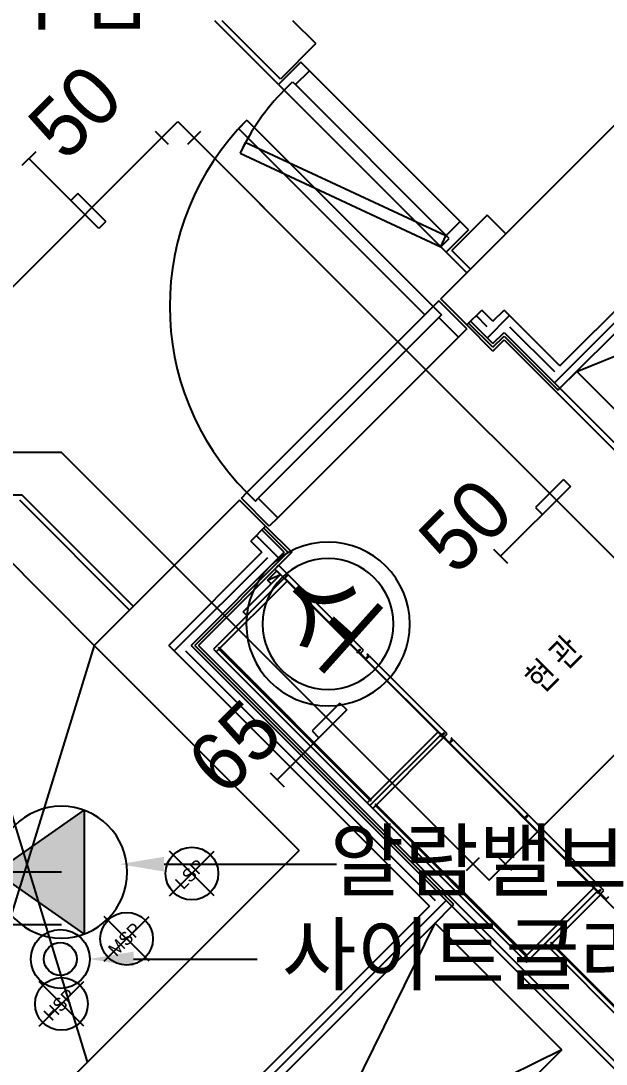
# Model space of a CAD drawing. Header units: millimetres. Extents: x 238075 to 303070, y -258150 to -205841.
# Drawn here: x 272764 to 274985, y -236441 to -232482 of the extents above; entities that cross this region are included whole.
import ezdxf
from ezdxf.enums import TextEntityAlignment as Align

# ---------------------------------------------------------------- set-up
doc = ezdxf.new("R2010")
doc.units = ezdxf.units.MM
doc.header["$LTSCALE"] = 200
for name, color, linetype in [('-소화(SP가지관)', 3, 'Continuous'), ('-소화(배관-SP 2차)', 1, 'Continuous'), ('L1', 1, 'Continuous'), ('L2', 2, 'Continuous'), ('L4', 4, 'Continuous'), ('TEX', 3, 'Continuous'), ('소화기1.5', 7, 'Continuous'), ('아파트', 253, 'Continuous')]:
    doc.layers.add(name, color=color, linetype=linetype)
doc.styles.add('GHS1', font='Gulim.ttf')
doc.styles.add('돋움', font='Dotum.ttf')
doc.styles.add('맑은고딕', font='malgun.ttf', dxfattribs={"width": 0.8})

# ---------------------------------------------------------------- blocks, each defined once
blk = doc.blocks.new('A$C6D054328')
at = {"layer": 'L1', "color": 1}
blk.add_circle((0, 0), 155.2, dxfattribs=at)
at = {"layer": 'L2'}
blk.add_circle((0, 0), 124.2, dxfattribs=at)
at = {"layer": 'TEX', "style": 'GHS1'}
blk.add_text('소', height=150, dxfattribs=at).set_placement((-103, -65.7))
blk = doc.blocks.new('A$C78BA73EA')
for p, q in [((0.5, 5), (0.5, 0)), ((1, 5), (0.5, 5)), ((1, 5), (1, 3)), ((1, 3), (0.5, 3)), ((1, 0), (0, 0))]:
    blk.add_line(p, q)
blk = doc.blocks.new('A$C476E3A35')
at = {"color": 0}
for p, q in [((112.5, 0), (0, 0)), ((0, 0), (0, -113.2)), ((112.5, 45.1), (112.5, -45.1)), ((-45.1, -113.2), (45.1, -113.2))]:
    blk.add_line(p, q, dxfattribs=at)
blk = doc.blocks.new('A$C0B056EF9')
at = {"layer": 'L1'}
blk.add_hatch(color=1, dxfattribs=at).paths.add_polyline_path([(100, 0), (-34.5, -93.9), (-34.5, 93.9)])
at = {"color": 7}
blk.add_circle((0, 0), 100, dxfattribs=at)
at = {"layer": 'L1', "color": 1}
for p, q in [((100, 0), (-34.5, 93.9)), ((-34.5, 93.9), (-34.5, -93.9)), ((100, 0), (-34.5, -93.9))]:
    blk.add_line(p, q, dxfattribs=at)
blk = doc.blocks.new('A13')
for p, q in [((0, 1.2), (0, -1.2)), ((1.2, 0), (-1.2, 0))]:
    blk.add_line(p, q)
at = {"layer": 'L2'}
blk.add_circle((0, 0), 1, dxfattribs=at)

msp = doc.modelspace()

# ---------------------------------------------------------------- linework, layer by layer
at = {"layer": '-소화(SP가지관)'}
for p, q in [((272504.1, -233719, 54985.4), (273358.8, -232864.3, 54985.4)), ((273358.8, -232864.3, 54985.4), (274013.6, -233518.9, 54985.4)), ((272917.3, -235912.6, 54985.4), (272413.7, -235912.6, 54985.4))]:
    msp.add_line(p, q, dxfattribs=at)
at = {"layer": '-소화(SP가지관)', "color": 2, "ltscale": 0.25}
for p, q in [((274013.6, -233518.9, 54985.4), (275283.3, -234788.6, 54985.4)), ((274540.8, -235743.2, 54985.4), (276709.1, -233574.9, 54985.4)), ((273165.1, -234367.4, 54985.4), (274540.8, -235743.2, 54985.4))]:
    msp.add_line(p, q, dxfattribs=at)
at = {"layer": '-소화(배관-SP 2차)'}
msp.add_line((273669.2, -233174.7, 54985.4), (273981.7, -233487.2, 54985.4), dxfattribs=at)
at = {"layer": '-소화(배관-SP 2차)', "color": 3}
for p, q in [((272918.2, -234120.5, 54985.4), (271882.6, -234120.5, 54985.4)), ((273204.4, -234406.7, 54985.4), (272918.2, -234120.5, 54985.4)), ((272917.3, -235712.8, 54985.4), (271882.6, -235712.8, 54985.4))]:
    msp.add_line(p, q, dxfattribs=at)
at = {"color": 0, "linetype": 'Continuous'}
for p, q in [((273307.1, -235682.4, 54985.4), (273961.3, -235682.4, 54985.4)), ((273191.5, -236042.4, 54985.4), (273660, -236042.4, 54985.4))]:
    msp.add_line(p, q, dxfattribs=at)
for radius in [112, 62]:
    msp.add_circle((272913.3, -236042.4, 54985.4), radius)
for points in [[(273307.1, -235710.5, 54985.4), (273307.1, -235654.3, 54985.4), (273138.4, -235682.4, 54985.4)], [(273191.5, -236070.5, 54985.4), (273191.5, -236014.3, 54985.4), (273022.7, -236042.4, 54985.4)]]:
    msp.add_solid(points, dxfattribs=at)
at = {"layer": 'L4'}
for p, q in [((278864.8, -229778.7), (274788.3, -233855.2)), ((274809.5, -233791.5, 54985.4), (278847.1, -229754, 54985.4)), ((278886, -229799.9), (274809.5, -233876.4)), ((273741.8, -232723.8), (273499.2, -232481.2)), ((273748.9, -232702.6), (273527.5, -232481.2)), ((273883.2, -232568.3), (273796.2, -232481.2)), ((274357, -233537, 54985.4), (275412.7, -232481.2, 54985.4)), ((273883.2, -232568.3), (273748.9, -232702.6)), ((273826.6, -232639, 0), (273741.8, -232723.8, 0)), ((273858.5, -232670.8, 0), (273826.6, -232639, 0)), ((273805.4, -232723.8, 0), (273858.5, -232670.8, 0)), ((274431.2, -233243.5, 0), (273858.5, -232670.8, 0)), ((273741.8, -232723.8, 0), (273763, -232745, 0)), ((273763, -232745, 0), (273794.8, -232713.2, 0)), ((273763, -232745, 0), (274357, -233339, 0)), ((273794.8, -232713.2, 0), (273805.4, -232723.8, 0)), ((274378.2, -233296.6, 0), (273805.4, -232723.8, 0)), ((273589.8, -232890), (273621.6, -232858.2)), ((273621.6, -232858.2), (274328.7, -233565.3)), ((274296.9, -233597.1), (273589.8, -232890)), ((273614.7, -232943.2, 0), (273595.7, -232984, 0)), ((274376, -233298.2, 0), (273614.7, -232943.2, 0)), ((273595.7, -232984, 0), (274357, -233339, 0)), ((274533.8, -233218.8), (274399.4, -233353.1)), ((274604.5, -233289.5), (274533.8, -233218.8)), ((274378.2, -233296.6, 0), (274431.2, -233243.5, 0)), ((274463, -233275.4, 0), (274431.2, -233243.5, 0)), ((274357, -233339, 0), (274376, -233298.2, 0)), ((274463, -233275.4, 0), (274378.2, -233360.2, 0)), ((274388.8, -233307.2, 0), (274378.2, -233296.6, 0)), ((274357, -233339, 0), (274388.8, -233307.2, 0)), ((274378.2, -233360.2, 0), (274357, -233339, 0)), ((274873.2, -233812.8), (276068.2, -233324.9)), ((274456, -233438), (274378.2, -233360.2)), ((274470.1, -233423.9), (274399.4, -233353.1)), ((274456, -233636, 54985.4), (274357, -233537, 54985.4)), ((273621.6, -234272.4), (274328.7, -233565.3)), ((274328.7, -233565.3), (274296.9, -233597.1)), ((274349.9, -233544.1), (274328.7, -233565.3)), ((274328.7, -233565.3), (274360.5, -233597.1)), ((274456, -233650.1), (274349.9, -233544.1)), ((274456, -233636, 54985.4), (274512.5, -233579.4, 54985.4)), ((274555, -233621.8, 54985.4), (274512.5, -233579.4, 54985.4)), ((274555, -233621.8, 54985.4), (274597.4, -233579.4, 54985.4)), ((274809.5, -233791.5, 54985.4), (274597.4, -233579.4, 54985.4)), ((274349.9, -233607.7), (273664, -234293.6)), ((274360.5, -233597.1), (274349.9, -233607.7)), ((274349.9, -233607.7), (274424.2, -233682)), ((274533.8, -233643.1), (274491.3, -233600.6)), ((274533.8, -233685.5), (274618.6, -233600.6)), ((274456, -233650.1), (274424.2, -233682)), ((274555, -233735), (274456, -233636)), ((274555, -233720.8), (274463, -233628.9)), ((274555, -233706.7), (274470.1, -233621.8)), ((274618.6, -233643.1), (274788.3, -233812.8)), ((274424.2, -233682), (273738.3, -234367.9)), ((274555, -233706.7), (274597.4, -233664.3)), ((274555, -233720.8), (274597.4, -233678.4)), ((274555, -233735), (274597.4, -233692.6)), ((274597.4, -233664.3), (274809.5, -233876.4)), ((274597.4, -233678.4), (274802.5, -233883.5)), ((274597.4, -233692.6), (275226.7, -234321.9)), ((274809.5, -233876.4), (274873.2, -233812.8)), ((275226.7, -234166.3), (274873.2, -233812.8)), ((274809.5, -233876.4), (274802.5, -233883.5)), ((274809.5, -233876.4), (275226.7, -234293.6)), ((272212.6, -234281.2, 0), (272767.8, -234281.2, 0)), ((273190.2, -234703.7, 0), (272767.8, -234281.2, 0)), ((273600.4, -234293.6), (273621.6, -234272.4)), ((273621.6, -234272.4), (273653.4, -234304.2)), ((273176.1, -234717.9, 0), (272759.5, -234301.2, 0)), ((273593.3, -234300.7, 54985.4), (273041.8, -234852.2, 54985.4)), ((273692.3, -234399.7, 54985.4), (273593.3, -234300.7, 54985.4)), ((273706.5, -234399.7), (273600.4, -234293.6)), ((273653.4, -234304.2), (273664, -234293.6)), ((273664, -234293.6), (273738.3, -234367.9)), ((273738.3, -234367.9), (273706.5, -234399.7)), ((273692.3, -234399.7, 54985.4), (273635.7, -234456.2, 54985.4)), ((273777.1, -234498.7), (273685.2, -234406.7)), ((273692.3, -234399.7), (273791.3, -234498.7)), ((273741.8, -234519.9), (273656.9, -234435)), ((273763, -234498.7), (273678.2, -234413.8)), ((273678.2, -234498.7, 54985.4), (273635.7, -234456.2, 54985.4)), ((273017, -236432.6), (272422.6, -234491.2, 0)), ((273041.8, -234852.2, 0), (272680.8, -234491.2, 0)), ((273678.2, -234498.7, 54985.4), (273324.6, -234852.2, 54985.4)), ((273699.4, -234519.9), (273345.8, -234873.4)), ((273763, -234498.7), (273409.5, -234852.2)), ((273777.1, -234498.7), (273423.6, -234852.2)), ((273791.3, -234498.7), (273437.7, -234852.2)), ((273699.4, -234604.7), (273734.7, -234569.4)), ((273727.6, -234562.3), (273741.8, -234548.2)), ((273763, -234597.6), (273727.6, -234562.3)), ((273734.7, -234569.4), (273748.9, -234583.5)), ((273741.8, -234548.2), (273777.1, -234583.5)), ((273763, -234597.6), (273494.3, -234866.3)), ((273773.6, -234608.3), (273504.9, -234877)), ((273607.4, -234724.9), (273748.9, -234583.5)), ((273763, -234597.6), (273621.6, -234739.1)), ((273699.4, -234604.7), (273748.9, -234583.5)), ((273713.5, -234618.9), (273699.4, -234604.7)), ((273748.9, -234583.5), (273713.5, -234618.9)), ((273748.9, -234583.5), (273763, -234597.6)), ((273777.1, -234583.5), (273763, -234597.6)), ((274357, -235191.6), (273763, -234597.6)), ((273778.6, -234584.9), (273765.8, -234597.6)), ((273765.8, -234597.6), (274050.8, -234882.7)), ((274063.6, -234869.9), (273778.6, -234584.9)), ((273621.6, -234739.1), (273607.4, -234724.9)), ((273041.8, -234852.2, 0), (272422.6, -236861.2, 0)), ((273819.6, -235630, 54985.4), (273041.8, -234852.2, 54985.4)), ((274314.5, -235842.2, 54985.4), (273324.6, -234852.2, 54985.4)), ((273388.2, -234873.4), (274335.8, -235820.9)), ((274399.4, -235842.2), (273409.5, -234852.2)), ((274406.5, -235835.1), (273423.6, -234852.2)), ((276068.2, -237482.6), (273437.7, -234852.2)), ((273494.3, -234866.3), (274088.3, -235460.3)), ((273515.5, -234860.7), (273512.7, -234863.5)), ((273512.7, -234863.5), (274091.1, -235441.9)), ((274093.9, -235439.1), (273515.5, -234860.7)), ((274036.7, -234868.5), (274036.1, -234869.1)), ((274036.1, -234869.6), (274070.5, -234904)), ((274043.6, -234875.4), (274036.7, -234868.5)), ((274039, -234880.4), (274053.3, -234866)), ((274041.2, -234874.7), (274040.9, -234875)), ((274042.6, -234876.7), (274040.9, -234875)), ((274042.9, -234876.4), (274041.2, -234874.7)), ((274042.3, -234877.1), (274041.7, -234877.3)), ((274042.1, -234875.6), (274042.5, -234875.2)), ((274042.1, -234875.6), (274043.7, -234877.2)), ((274042.1, -234877.7), (274042.3, -234877.1)), ((274042.6, -234876.7), (274044.4, -234878.5)), ((274042.9, -234874.8), (274043.5, -234874.2)), ((274042.9, -234876.4), (274044.7, -234878.2)), ((274043.6, -234875.8), (274043.6, -234875.4)), ((274044, -234875.8), (274043.6, -234875.8)), ((274043.7, -234877.2), (274046.2, -234874.7)), ((274043.9, -234873.7), (274044.3, -234873.4)), ((274050.8, -234882.7), (274044, -234875.8)), ((274044.7, -234878.2), (274044.4, -234878.5)), ((274044.7, -234872.9), (274045.1, -234872.6)), ((274045.5, -234872.1), (274045.9, -234871.7)), ((274046.3, -234871.3), (274046.7, -234870.9)), ((274046.6, -234874.3), (274047, -234873.9)), ((274047.2, -234870.5), (274047.5, -234870.1)), ((274047.4, -234873.5), (274047.8, -234873.1)), ((274048, -234869.7), (274048.3, -234869.3)), ((274048.2, -234872.7), (274048.6, -234872.3)), ((274048.7, -234869), (274049, -234868.7)), ((274049, -234871.9), (274049.4, -234871.5)), ((274049.5, -234868.4), (274050, -234868.2)), ((274049.8, -234871.1), (274050.1, -234870.8)), ((274050.5, -234868), (274051.1, -234867.8)), ((274050.5, -234870.4), (274050.9, -234870.1)), ((274050.8, -234882.7), (274063.6, -234869.9)), ((274051.8, -234881.7), (274050.8, -234882.7)), ((274051.4, -234868.5), (274051.2, -234869.3)), ((274051.5, -234867.7), (274051.7, -234867.6)), ((274051.7, -234867.6), (274051.6, -234868)), ((274078.4, -234886.2), (274078.3, -234886.3)), ((274083.4, -234889.7), (274079.8, -234886.2)), ((274069.8, -234900.8), (274056.2, -234887.2)), ((274071.9, -234904), (274083.4, -234892.6)), ((274080.5, -234892.9), (274072.6, -234900.8)), ((274086.2, -234892.5), (274073.4, -234905.2)), ((274073.4, -234905.2), (274369, -235200.9)), ((274078.2, -234887.6), (274080.6, -234891)), ((274381.8, -235188.1), (274086.2, -234892.5)), ((274077.7, -235449.7), (274346.4, -235181)), ((274357, -235191.6), (274088.3, -235460.3)), ((274357, -235191.6), (274088.3, -235460.3)), ((274088.3, -235460.3), (274357, -235191.6)), ((274367.6, -235202.2), (274098.9, -235470.9)), ((274354.9, -235186.7), (274354.3, -235187.3)), ((274354.3, -235187.8), (274388.7, -235222.2)), ((274361.8, -235193.6), (274354.9, -235186.7)), ((274950.9, -235785.6), (274357, -235191.6)), ((274357.2, -235198.6), (274371.5, -235184.2)), ((274359.4, -235192.9), (274359.1, -235193.2)), ((274360.8, -235194.9), (274359.1, -235193.2)), ((274361.1, -235194.6), (274359.4, -235192.9)), ((274360.5, -235195.3), (274359.9, -235195.5)), ((274360.3, -235193.8), (274360.7, -235193.4)), ((274360.3, -235193.8), (274361.9, -235195.4)), ((274360.3, -235195.9), (274360.5, -235195.3)), ((274360.8, -235194.9), (274362.6, -235196.7)), ((274361.1, -235193), (274361.7, -235192.4)), ((274361.1, -235194.6), (274362.9, -235196.4)), ((274361.8, -235194), (274361.8, -235193.6)), ((274362.2, -235194), (274361.8, -235194)), ((274361.9, -235195.4), (274364.4, -235192.9)), ((274362.1, -235191.9), (274362.5, -235191.6)), ((274369, -235200.9), (274362.2, -235194)), ((274362.9, -235196.4), (274362.6, -235196.7)), ((274362.9, -235191.1), (274363.3, -235190.7)), ((274363.7, -235190.3), (274364.1, -235189.9)), ((274364.5, -235189.5), (274364.9, -235189.1)), ((274364.8, -235192.5), (274365.2, -235192.1)), ((274365.4, -235188.7), (274365.7, -235188.3)), ((274365.6, -235191.7), (274366, -235191.3)), ((274366.2, -235187.9), (274366.5, -235187.5)), ((274366.4, -235190.9), (274366.8, -235190.5)), ((274366.9, -235187.2), (274367.2, -235186.9)), ((274367.2, -235190.1), (274367.6, -235189.7)), ((274367.7, -235186.6), (274368.2, -235186.4)), ((274368, -235189.3), (274368.3, -235189)), ((274368.7, -235186.2), (274369.3, -235186)), ((274368.7, -235188.6), (274369.1, -235188.3)), ((274369, -235200.9), (274381.8, -235188.1)), ((274370, -235199.9), (274369, -235200.9)), ((274369.6, -235186.7), (274369.4, -235187.5)), ((274369.7, -235185.9), (274369.9, -235185.8)), ((274369.9, -235185.8), (274369.8, -235186.2)), ((274388, -235219), (274374.4, -235205.4)), ((274390.1, -235222.2), (274401.6, -235210.8)), ((274398.7, -235211.1), (274390.8, -235219)), ((274391.7, -235223.5), (274404.4, -235210.8)), ((274675.2, -235507), (274391.7, -235223.5)), ((274396.4, -235205.8), (274398.8, -235209.2)), ((274396.6, -235204.4), (274396.5, -235204.5)), ((274401.6, -235207.9), (274398, -235204.4)), ((274404.4, -235210.8), (274687.9, -235494.3)), ((274091.1, -235441.9), (274093.9, -235439.1)), ((274088.3, -235460.3), (274682.2, -236054.3)), ((274109.5, -235454.7), (274106.7, -235457.5)), ((274106.7, -235457.5), (274682.9, -236033.8)), ((274685.8, -236031), (274109.5, -235454.7)), ((274687.9, -235494.3), (274675.2, -235507)), ((274690.7, -235497.1), (274678, -235509.8)), ((274678, -235509.8), (274963, -235794.8)), ((274975.7, -235782.1), (274690.7, -235497.1)), ((273819.6, -235630, 54985.4), (272588.4, -236861.2, 54985.4)), ((274669.5, -236041.6), (274938.2, -235772.9)), ((274682.2, -236054.3), (274950.9, -235785.6)), ((274950.9, -235785.6), (274753, -235983.6)), ((274753, -235983.6), (274950.9, -235785.6)), ((274950.9, -235785.6), (274753, -235983.6)), ((274948.9, -235780.7), (274948.2, -235781.3)), ((274948.2, -235781.7), (274982.7, -235816.2)), ((274955.7, -235787.5), (274948.9, -235780.7)), ((275269.1, -236103.8), (274950.9, -235785.6)), ((274951.2, -235792.5), (274965.5, -235778.2)), ((274953.3, -235786.8), (274953, -235787.1)), ((274954.8, -235788.9), (274953, -235787.1)), ((274955.1, -235788.6), (274953.3, -235786.8)), ((274954.5, -235789.2), (274953.9, -235789.4)), ((274954.3, -235787.8), (274954.6, -235787.4)), ((274954.3, -235787.8), (274955.9, -235789.4)), ((274954.3, -235789.8), (274954.5, -235789.2)), ((274954.8, -235788.9), (274956.6, -235790.7)), ((274955, -235787), (274955.7, -235786.3)), ((274955.1, -235788.6), (274956.8, -235790.4)), ((274955.7, -235788), (274955.7, -235787.5)), ((274956.1, -235788), (274955.7, -235788)), ((274955.9, -235789.4), (274958.3, -235786.9)), ((274956.1, -235785.9), (274956.5, -235785.5)), ((274963, -235794.8), (274956.1, -235788)), ((274956.8, -235790.4), (274956.6, -235790.7)), ((274956.9, -235785.1), (274957.3, -235784.7)), ((274957.7, -235784.3), (274958.1, -235783.9)), ((274958.5, -235783.5), (274958.9, -235783.1)), ((274958.8, -235786.5), (274959.2, -235786.1)), ((274959.3, -235782.7), (274959.7, -235782.3)), ((274959.6, -235785.7), (274960, -235785.3)), ((274960.1, -235781.9), (274960.5, -235781.5)), ((274960.4, -235784.9), (274960.8, -235784.5)), ((274960.9, -235781.2), (274961.2, -235780.9)), ((274961.2, -235784.1), (274961.6, -235783.7)), ((274961.7, -235780.5), (274962.2, -235780.4)), ((274962, -235783.3), (274962.3, -235783)), ((274962.7, -235780.2), (274963.3, -235780)), ((274962.7, -235782.6), (274963.1, -235782.2)), ((274963, -235794.8), (274975.7, -235782.1)), ((274963.9, -235793.9), (274963, -235794.8)), ((274963.6, -235780.7), (274963.3, -235781.5)), ((274963.7, -235779.9), (274963.9, -235779.8)), ((274963.9, -235779.8), (274963.8, -235780.2)), ((274378.2, -235820.9), (272900.3, -237298.8)), ((274399.4, -235842.2), (274406.5, -235835.1)), ((274963.7, -235798.3), (274765.7, -235996.3)), ((274982, -235812.9), (274968.4, -235799.3)), ((274984.1, -235816.2), (274995.5, -235804.7)), ((274314.5, -235842.2, 54985.4), (272815.5, -237341.2, 54985.4)), ((274335.8, -235905.8), (274399.4, -235842.2)), ((276061.1, -237503.9), (274399.4, -235842.2)), ((274335.8, -235905.8), (272921.5, -237320)), ((273402.4, -237800.8), (274335.8, -235905.8)), ((274816.6, -236386.6), (274335.8, -235905.8)), ((274753, -235983.6), (275071.2, -236301.8)), ((274776.3, -235980), (274773.5, -235982.9)), ((274773.5, -235982.9), (275071.9, -236281.3)), ((275074.7, -236278.4), (274776.3, -235980)), ((274682.9, -236033.8), (274685.8, -236031)), ((274816.6, -236386.6), (272921.5, -237320)), ((274816.6, -236386.6), (273635.7, -237567.5))]:
    msp.add_line(p, q, dxfattribs=at)
for centre, radius, start, end in [((274359.2, -233339.9, 0), 842.2, 135.0597, 155.0049), ((274328.7, -233565.3), 1000, 135, 225), ((274036.3, -234869.4), 0.3, 135, 225), ((274044.3, -234875), 3.43, 179.037, 220.4979), ((274044.3, -234875.1), 3.43, 229.5021, 270.963), ((274039.8, -234875.5), 2.66, 5.9796, 14.6645), ((274042.7, -234874.8), 0.274, 193.6787, 206.054), ((274042.4, -234874.8), 0.0274, 97.4754, 192.83), ((274042.9, -234877.9), 3.14, 88.8181, 98.1209), ((274044.6, -234873.6), 2.51, 210.028, 221.4356), ((274050.1, -234869.6), 9.48, 216.2422, 225.5794), ((274032.5, -234883.3), 13, 32.0383, 37.9632), ((274042.9, -234874.8), 0.0453, 144.3532, 176.7617), ((274043.1, -234874.8), 0.235, 177.5581, 197.6571), ((274044.9, -234874.4), 2.05, 193.0235, 203.3527), ((274072.7, -234863.3), 32, 201.9333, 204.1192), ((274043.5, -234873.8), 0.0274, 97.4754, 192.83), ((274043.9, -234876.8), 3.14, 88.8181, 98.1209), ((274040.9, -234874.4), 2.66, 5.9796, 14.6645), ((274043.7, -234873.7), 0.274, 193.6787, 206.054), ((274045.6, -234872.6), 2.51, 210.028, 221.4356), ((274033.8, -234880.7), 11.7, 25.6647, 34.0887), ((274033.5, -234882.2), 13, 29.6539, 37.9632), ((274044, -234873.8), 0.0453, 144.3532, 176.7617), ((274045.3, -234873.4), 1.41, 196.997, 211.8111), ((274044.2, -234873.8), 0.235, 177.5581, 197.6571), ((274002.7, -234896.8), 47.1, 26.2596, 28.6282), ((274044.3, -234873), 0.0274, 97.4754, 192.83), ((274044.7, -234876), 3.14, 88.8181, 98.1209), ((274041.7, -234873.6), 2.66, 5.9796, 14.6645), ((274044.5, -234872.9), 0.274, 193.6787, 206.054), ((274046.5, -234871.8), 2.51, 210.028, 221.4356), ((274034.6, -234879.9), 11.7, 25.6647, 34.0887), ((274041.9, -234876.8), 2.77, 12.5365, 24.9751), ((274034.3, -234881.4), 13, 29.6539, 37.9632), ((274044.3, -234876.3), 0.287, 358.4748, 14.9307), ((274044.9, -234874.4), 1.92, 261.2959, 275.1803), ((274044.5, -234876.3), 0.0453, 324.3532, 356.7617), ((274044.8, -234873), 0.0453, 144.3532, 176.7617), ((274046.1, -234872.6), 1.41, 196.997, 211.8111), ((274045, -234873), 0.235, 177.5581, 197.6571), ((274042.7, -234877.1), 2.47, 20.545, 32.4618), ((274003.5, -234895.9), 47.1, 26.2596, 28.6282), ((274047.6, -234875.6), 2.66, 185.9796, 194.6645), ((274044.8, -234876.4), 0.274, 13.6787, 26.054), ((274045, -234876.3), 0.0274, 277.4754, 12.83), ((274045.1, -234872.1), 0.0274, 97.4754, 192.83), ((274045.5, -234875.2), 3.14, 88.8181, 98.1209), ((274042.5, -234872.8), 2.66, 5.9796, 14.6645), ((274045.3, -234872.1), 0.274, 193.6787, 206.054), ((274047.3, -234871), 2.51, 210.028, 221.4356), ((274035.5, -234879.1), 11.7, 25.6647, 34.0887), ((274042.7, -234876), 2.77, 12.5365, 24.9751), ((274035.1, -234880.6), 13, 29.6539, 37.9632), ((274045.1, -234875.5), 0.287, 358.4748, 14.9307), ((274045.7, -234873.6), 1.92, 261.2959, 275.1803), ((274045.3, -234875.5), 0.0453, 324.3532, 356.7617), ((274045.6, -234872.2), 0.0453, 144.3532, 176.7617), ((274046.9, -234871.8), 1.41, 196.997, 211.8111), ((274045.8, -234872.2), 0.235, 177.5581, 197.6571), ((274043.5, -234876.3), 2.47, 20.545, 32.4618), ((274004.3, -234895.1), 47.1, 26.2596, 28.6282), ((274048.4, -234874.8), 2.66, 185.9796, 194.6645), ((274045.6, -234875.6), 0.274, 13.6787, 26.054), ((274045.8, -234875.5), 0.0274, 277.4754, 12.83), ((274046.3, -234874.4), 3.14, 88.8181, 98.1209), ((274045.9, -234871.3), 0.0274, 97.4754, 192.83), ((274048.1, -234870.1), 2.51, 210.028, 221.4356), ((274046.1, -234871.3), 0.274, 193.6787, 206.054), ((274043.3, -234872), 2.66, 5.9796, 14.6645), ((274036.3, -234878.3), 11.7, 25.6647, 34.0887), ((274043.5, -234875.2), 2.77, 12.5365, 24.9751), ((274035.9, -234879.8), 13, 29.6539, 37.9632), ((274045.9, -234874.7), 0.287, 358.4748, 14.9307), ((274046.5, -234872.8), 1.92, 261.2959, 275.1803), ((274046.1, -234874.7), 0.0453, 324.3532, 356.7617), ((274046.4, -234871.4), 0.0453, 144.3532, 176.7617), ((274046.6, -234871.4), 0.235, 177.5581, 197.6571), ((274047.7, -234871), 1.41, 196.997, 211.8111), ((274044.3, -234875.5), 2.47, 20.545, 32.4618), ((274005.1, -234894.3), 47.1, 26.2596, 28.6282), ((274049.2, -234874), 2.66, 185.9796, 194.6645), ((274046.4, -234874.8), 0.274, 13.6787, 26.054), ((274046.6, -234874.7), 0.0274, 277.4754, 12.83), ((274047.1, -234873.6), 3.14, 88.8181, 98.1209), ((274046.7, -234870.5), 0.0274, 97.4754, 192.83), ((274046.9, -234870.5), 0.274, 193.6787, 206.054), ((274044.1, -234871.2), 2.66, 5.9796, 14.6645), ((274048.9, -234869.3), 2.51, 210.028, 221.4356), ((274037.1, -234877.5), 11.7, 25.6647, 34.0887), ((274044.3, -234874.4), 2.77, 12.5365, 24.9751), ((274036.7, -234879), 13, 29.6539, 37.9632), ((274046.7, -234873.9), 0.287, 358.4748, 14.9307), ((274046.9, -234873.9), 0.0453, 324.3532, 356.7617), ((274047.3, -234872), 1.92, 261.2959, 275.1803), ((274047.2, -234870.6), 0.0453, 144.3532, 176.7617), ((274047.4, -234870.6), 0.235, 177.5581, 197.6571), ((274048.5, -234870.2), 1.41, 196.997, 211.8111), ((274045.1, -234874.7), 2.47, 20.545, 32.4618), ((274006, -234893.5), 47.1, 26.2596, 28.6282), ((274050, -234873.2), 2.66, 185.9796, 194.6645), ((274047.4, -234873.9), 0.0274, 277.4754, 12.83), ((274047.5, -234869.7), 0.0274, 97.4754, 192.83), ((274047.7, -234869.7), 0.274, 193.6787, 206.054), ((274044.9, -234870.4), 2.66, 5.9796, 14.6645), ((274047.9, -234872.8), 3.14, 88.8181, 98.1209), ((274049.7, -234868.5), 2.51, 210.028, 221.4356), ((274037.9, -234876.7), 11.7, 25.6647, 34.0887), ((274047.2, -234874), 0.274, 13.6787, 26.054), ((274045.1, -234873.6), 2.77, 12.5365, 24.9751), ((274037.5, -234878.2), 13, 29.6539, 37.9632), ((274047.5, -234873.1), 0.287, 358.4748, 14.9307), ((274047.8, -234873.1), 0.0453, 324.3532, 356.7617), ((274048.1, -234871.2), 1.92, 261.2959, 275.1803), ((274048.2, -234869.8), 0.235, 177.5581, 197.6571), ((274048, -234869.8), 0.0453, 144.3532, 176.7617), ((274049.3, -234869.4), 1.41, 196.997, 211.8111), ((274045.9, -234873.9), 2.47, 20.545, 32.4618), ((274006.8, -234892.7), 47.1, 26.2596, 28.6282), ((274050.8, -234872.4), 2.66, 185.9796, 194.6645), ((274048.3, -234868.9), 0.0274, 97.4754, 192.83), ((274048.5, -234868.9), 0.274, 193.6787, 206.054), ((274045.7, -234869.6), 2.66, 5.9796, 14.6645), ((274048.6, -234870.3), 1.41, 78.9183, 100.9793), ((274050.5, -234867.7), 2.51, 210.028, 221.4356), ((274038.7, -234875.9), 11.7, 25.6647, 34.0887), ((274048, -234873.2), 0.274, 13.6787, 26.054), ((274048.2, -234873.1), 0.0274, 277.4754, 12.83), ((274045.9, -234872.8), 2.77, 12.5365, 24.9751), ((274038.3, -234877.4), 13, 29.6539, 37.9632), ((274048.3, -234872.3), 0.287, 358.4748, 14.9307), ((274048.6, -234872.3), 0.0453, 324.3532, 356.7617), ((274048.9, -234870.4), 1.92, 261.2959, 275.1803), ((274049, -234869), 0.235, 188.52, 197.6571), ((274050.1, -234868.6), 1.41, 196.997, 211.8111), ((274046.7, -234873.1), 2.47, 20.545, 32.4618), ((274007.6, -234891.9), 47.1, 26.2596, 28.6282), ((274048.4, -234868.5), 0.707, 345.6187, 7.4546), ((274039.5, -234875.3), 11.6, 26.3396, 34.7903), ((274051.6, -234871.6), 2.66, 185.9796, 194.6645), ((274049.3, -234868.4), 0.274, 193.6787, 206.054), ((274049.1, -234868.4), 0.0274, 97.4754, 192.83), ((274049.5, -234871.5), 3.14, 90.2519, 98.1209), ((274052.9, -234866), 4.54, 213.0312, 217.3901), ((274048.8, -234872.3), 0.274, 13.6787, 26.054), ((274049.1, -234872.3), 0.0274, 277.4754, 12.83), ((274046.7, -234872), 2.77, 12.5365, 24.9751), ((274040, -234876.2), 11.9, 29.4577, 38.5466), ((274049.1, -234871.5), 0.287, 358.4748, 14.9307), ((274049.4, -234871.5), 0.0453, 324.3532, 356.7617), ((274049.7, -234869.6), 1.92, 261.2959, 275.1803), ((274049.6, -234868.4), 0.0453, 144.3532, 176.7617), ((274049.7, -234868.4), 0.185, 169.2242, 194.4128), ((274050.4, -234868.2), 0.907, 194.0931, 211.1438), ((274008.3, -234891.3), 47.1, 26.2596, 28.6282), ((274047.5, -234872.3), 2.47, 20.545, 32.4618), ((274052.4, -234870.8), 2.66, 185.9796, 194.6645), ((274047.6, -234871.2), 2.58, 11.2379, 24.1426), ((274049.6, -234871.6), 0.274, 13.6787, 26.054), ((274049.9, -234871.5), 0.0274, 277.4754, 12.83), ((274048.6, -234867.5), 1.6, 335.8294, 342.4994), ((274040.2, -234874.4), 11.7, 25.6647, 32.3578), ((274039.8, -234876), 13, 29.6539, 37.769), ((274050.1, -234868), 0.0274, 89.3398, 184.6944), ((274050.1, -234871.1), 3.14, 82.1362, 89.9853), ((274049.9, -234870.7), 0.195, 346.2156, 6.1789), ((274050.5, -234868.7), 2.2, 258.2581, 271.2171), ((274050, -234870.8), 0.0453, 324.3532, 356.7617), ((274048.4, -234871.7), 2.41, 22.7565, 34.8226), ((274050.6, -234868.1), 0.0996, 149.72, 192.7986), ((274009.1, -234890.5), 47.1, 26.6928, 28.3718), ((274053, -234870.1), 2.5, 188.4202, 197.3657), ((274050.6, -234870.8), 0.0274, 277.4754, 12.83), ((274050.3, -234870.9), 0.274, 13.6787, 26.054), ((274048.5, -234870.4), 2.49, 10.9497, 25.3273), ((274050.5, -234868.5), 1.61, 282.3073, 297.9858), ((274050.7, -234870), 0.181, 336.1602, 7.351), ((274050.9, -234867.7), 0.29, 326.5405, 358.2615), ((274047.5, -234870), 4.25, 22.3602, 31.477), ((274049.6, -234870.5), 1.8, 22.3839, 33.4526), ((274049.7, -234869.2), 2.09, 23.0967, 43.9485), ((274051.4, -234867.6), 0.222, 206.4153, 223.2668), ((274051.2, -234867.7), 0.0219, 81.0583, 176.4129), ((274051, -234870.3), 2.64, 79.5139, 86.5827), ((274045.5, -234871.3), 5.98, 13.5169, 19.1457), ((274051.1, -234870), 0.274, 13.6787, 26.054), ((274051.3, -234869.9), 0.0274, 277.4754, 12.83), ((274051, -234868.5), 0.413, 350.2208, 5.3621), ((274051.4, -234867.8), 0.766, 270.3945, 286.8714), ((274051.6, -234867.8), 0.0741, 126.6708, 205.755), ((274018.1, -234885.4), 37.7, 27.4349, 27.792), ((274049.1, -234868.5), 2.53, 0.95, 11.9742), ((274051, -234868.6), 0.658, 10.791, 21.5211), ((274051.6, -234868.5), 0.0219, 277.4754, 12.83), ((274077, -234865.6), 30, 212.5561, 226.0227), ((274079, -234887), 1, 135, 215.5377), ((274079.1, -234886.9), 1, 45, 135), ((274071.2, -234899.3), 2, 225, 315), ((274071.2, -234903.3), 1, 225, 315), ((274079.4, -234891.8), 1.5, 315, 35.5377), ((274082, -234891.1), 2, 315, 45), ((274354.5, -235187.6), 0.3, 135, 225), ((274362.5, -235193.2), 3.43, 179.037, 220.4979), ((274362.5, -235193.3), 3.43, 229.5021, 270.963), ((274358, -235193.7), 2.66, 5.9796, 14.6645), ((274360.9, -235193), 0.274, 193.6787, 206.054), ((274360.6, -235193), 0.0274, 97.4754, 192.83), ((274361.1, -235196.1), 3.14, 88.8181, 98.1209), ((274362.8, -235191.8), 2.51, 210.028, 221.4356), ((274368.3, -235187.8), 9.48, 216.2422, 225.5794), ((274350.7, -235201.5), 13, 32.0383, 37.9632), ((274361.1, -235193), 0.0453, 144.3532, 176.7617), ((274361.3, -235193), 0.235, 177.5581, 197.6571), ((274363.1, -235192.6), 2.05, 193.0235, 203.3527), ((274390.9, -235181.5), 32, 201.9333, 204.1192), ((274361.7, -235192), 0.0274, 97.4754, 192.83), ((274359.1, -235192.6), 2.66, 5.9796, 14.6645), ((274361.9, -235191.9), 0.274, 193.6787, 206.054), ((274362.1, -235195), 3.14, 88.8181, 98.1209), ((274363.8, -235190.8), 2.51, 210.028, 221.4356), ((274352, -235198.9), 11.7, 25.6647, 34.0887), ((274351.7, -235200.4), 13, 29.6539, 37.9632), ((274362.2, -235192), 0.0453, 144.3532, 176.7617), ((274363.5, -235191.6), 1.41, 196.997, 211.8111), ((274362.4, -235192), 0.235, 177.5581, 197.6571), ((274320.9, -235214.9), 47.1, 26.2596, 28.6282), ((274362.5, -235191.1), 0.0274, 97.4754, 192.83), ((274362.9, -235194.2), 3.14, 88.8181, 98.1209), ((274359.9, -235191.8), 2.66, 5.9796, 14.6645), ((274362.7, -235191.1), 0.274, 193.6787, 206.054), ((274364.6, -235190), 2.51, 210.028, 221.4356), ((274352.8, -235198.1), 11.7, 25.6647, 34.0887), ((274360.1, -235195), 2.77, 12.5365, 24.9751), ((274352.5, -235199.6), 13, 29.6539, 37.9632), ((274362.5, -235194.5), 0.287, 358.4748, 14.9307), ((274363.1, -235192.6), 1.92, 261.2959, 275.1803), ((274362.7, -235194.5), 0.0453, 324.3532, 356.7617), ((274363, -235191.2), 0.0453, 144.3532, 176.7617), ((274364.3, -235190.8), 1.41, 196.997, 211.8111), ((274363.2, -235191.2), 0.235, 177.5581, 197.6571), ((274360.9, -235195.3), 2.47, 20.545, 32.4618), ((274321.7, -235214.1), 47.1, 26.2596, 28.6282), ((274365.8, -235193.8), 2.66, 185.9796, 194.6645), ((274363, -235194.6), 0.274, 13.6787, 26.054), ((274363.2, -235194.5), 0.0274, 277.4754, 12.83), ((274363.3, -235190.3), 0.0274, 97.4754, 192.83), ((274363.7, -235193.4), 3.14, 88.8181, 98.1209), ((274360.7, -235191), 2.66, 5.9796, 14.6645), ((274363.5, -235190.3), 0.274, 193.6787, 206.054), ((274365.5, -235189.2), 2.51, 210.028, 221.4356), ((274353.6, -235197.3), 11.7, 25.6647, 34.0887), ((274360.9, -235194.2), 2.77, 12.5365, 24.9751), ((274353.3, -235198.8), 13, 29.6539, 37.9632), ((274363.3, -235193.7), 0.287, 358.4748, 14.9307), ((274363.9, -235191.8), 1.92, 261.2959, 275.1803), ((274363.5, -235193.7), 0.0453, 324.3532, 356.7617), ((274363.8, -235190.4), 0.0453, 144.3532, 176.7617), ((274365.1, -235190), 1.41, 196.997, 211.8111), ((274364, -235190.4), 0.235, 177.5581, 197.6571), ((274361.7, -235194.5), 2.47, 20.545, 32.4618), ((274322.5, -235213.3), 47.1, 26.2596, 28.6282), ((274366.6, -235193), 2.66, 185.9796, 194.6645), ((274363.8, -235193.8), 0.274, 13.6787, 26.054), ((274364, -235193.7), 0.0274, 277.4754, 12.83), ((274364.5, -235192.6), 3.14, 88.8181, 98.1209), ((274364.1, -235189.5), 0.0274, 97.4754, 192.83), ((274364.3, -235189.5), 0.274, 193.6787, 206.054), ((274361.5, -235190.2), 2.66, 5.9796, 14.6645), ((274366.3, -235188.3), 2.51, 210.028, 221.4356), ((274354.5, -235196.5), 11.7, 25.6647, 34.0887), ((274361.7, -235193.4), 2.77, 12.5365, 24.9751), ((274354.1, -235198), 13, 29.6539, 37.9632), ((274364.1, -235192.9), 0.287, 358.4748, 14.9307), ((274364.7, -235191), 1.92, 261.2959, 275.1803), ((274364.3, -235192.9), 0.0453, 324.3532, 356.7617), ((274364.6, -235189.6), 0.0453, 144.3532, 176.7617), ((274364.8, -235189.6), 0.235, 177.5581, 197.6571), ((274365.9, -235189.2), 1.41, 196.997, 211.8111), ((274362.5, -235193.7), 2.47, 20.545, 32.4618), ((274323.3, -235212.5), 47.1, 26.2596, 28.6282), ((274367.4, -235192.2), 2.66, 185.9796, 194.6645), ((274364.6, -235193), 0.274, 13.6787, 26.054), ((274364.8, -235192.9), 0.0274, 277.4754, 12.83), ((274365.3, -235191.8), 3.14, 88.8181, 98.1209), ((274364.9, -235188.7), 0.0274, 97.4754, 192.83), ((274365.1, -235188.7), 0.274, 193.6787, 206.054), ((274362.3, -235189.4), 2.66, 5.9796, 14.6645), ((274367.1, -235187.5), 2.51, 210.028, 221.4356), ((274355.3, -235195.7), 11.7, 25.6647, 34.0887), ((274362.5, -235192.6), 2.77, 12.5365, 24.9751), ((274354.9, -235197.2), 13, 29.6539, 37.9632), ((274364.9, -235192.1), 0.287, 358.4748, 14.9307), ((274365.1, -235192.1), 0.0453, 324.3532, 356.7617), ((274365.5, -235190.2), 1.92, 261.2959, 275.1803), ((274365.4, -235188.8), 0.0453, 144.3532, 176.7617), ((274365.6, -235188.8), 0.235, 177.5581, 197.6571), ((274366.7, -235188.4), 1.41, 196.997, 211.8111), ((274363.3, -235192.9), 2.47, 20.545, 32.4618), ((274324.1, -235211.7), 47.1, 26.2596, 28.6282), ((274368.2, -235191.4), 2.66, 185.9796, 194.6645), ((274365.4, -235192.2), 0.274, 13.6787, 26.054), ((274365.6, -235192.1), 0.0274, 277.4754, 12.83), ((274365.7, -235187.9), 0.0274, 97.4754, 192.83), ((274365.9, -235187.9), 0.274, 193.6787, 206.054), ((274363.1, -235188.6), 2.66, 5.9796, 14.6645), ((274366.1, -235191), 3.14, 88.8181, 98.1209), ((274367.9, -235186.7), 2.51, 210.028, 221.4356), ((274356.1, -235194.9), 11.7, 25.6647, 34.0887), ((274363.3, -235191.8), 2.77, 12.5365, 24.9751), ((274355.7, -235196.4), 13, 29.6539, 37.9632), ((274365.7, -235191.3), 0.287, 358.4748, 14.9307), ((274365.9, -235191.3), 0.0453, 324.3532, 356.7617), ((274366.3, -235189.4), 1.92, 261.2959, 275.1803), ((274366.4, -235188), 0.235, 177.5581, 197.6571), ((274366.2, -235188), 0.0453, 144.3532, 176.7617), ((274367.5, -235187.6), 1.41, 196.997, 211.8111), ((274364.1, -235192.1), 2.47, 20.545, 32.4618), ((274325, -235210.9), 47.1, 26.2596, 28.6282), ((274369, -235190.6), 2.66, 185.9796, 194.6645), ((274366.4, -235191.3), 0.0274, 277.4754, 12.83), ((274366.5, -235187.1), 0.0274, 97.4754, 192.83), ((274366.7, -235187.1), 0.274, 193.6787, 206.054), ((274363.9, -235187.8), 2.66, 5.9796, 14.6645), ((274366.8, -235188.5), 1.41, 78.9183, 100.9793), ((274368.7, -235185.9), 2.51, 210.028, 221.4356), ((274356.9, -235194.1), 11.7, 25.6647, 34.0887), ((274366.2, -235191.4), 0.274, 13.6787, 26.054), ((274364.1, -235191), 2.77, 12.5365, 24.9751), ((274356.5, -235195.6), 13, 29.6539, 37.9632), ((274366.5, -235190.5), 0.287, 358.4748, 14.9307), ((274366.8, -235190.5), 0.0453, 324.3532, 356.7617), ((274367.1, -235188.6), 1.92, 261.2959, 275.1803), ((274367.2, -235187.2), 0.235, 188.52, 197.6571), ((274368.3, -235186.8), 1.41, 196.997, 211.8111), ((274364.9, -235191.3), 2.47, 20.545, 32.4618), ((274325.8, -235210.1), 47.1, 26.2596, 28.6282), ((274366.6, -235186.7), 0.707, 345.6187, 7.4546), ((274357.7, -235193.5), 11.6, 26.3396, 34.7903), ((274369.8, -235189.8), 2.66, 185.9796, 194.6645), ((274367.5, -235186.6), 0.274, 193.6787, 206.054), ((274367.3, -235186.6), 0.0274, 97.4754, 192.83), ((274367.7, -235189.7), 3.14, 90.2519, 98.1209), ((274371.1, -235184.2), 4.54, 213.0312, 217.3901), ((274367, -235190.5), 0.274, 13.6787, 26.054), ((274367.2, -235190.5), 0.0274, 277.4754, 12.83), ((274364.9, -235190.2), 2.77, 12.5365, 24.9751), ((274358.2, -235194.4), 11.9, 29.4577, 38.5466), ((274367.3, -235189.7), 0.287, 358.4748, 14.9307), ((274367.6, -235189.7), 0.0453, 324.3532, 356.7617), ((274367.9, -235187.8), 1.92, 261.2959, 275.1803), ((274367.8, -235186.6), 0.0453, 144.3532, 176.7617), ((274367.9, -235186.6), 0.185, 169.2242, 194.4128), ((274368.6, -235186.4), 0.907, 194.0931, 211.1438), ((274326.5, -235209.5), 47.1, 26.2596, 28.6282), ((274365.7, -235190.5), 2.47, 20.545, 32.4618), ((274370.6, -235189), 2.66, 185.9796, 194.6645), ((274365.8, -235189.4), 2.58, 11.2379, 24.1426), ((274367.8, -235189.7), 0.274, 13.6787, 26.054), ((274368, -235189.7), 0.0274, 277.4754, 12.83), ((274366.8, -235185.7), 1.6, 335.8294, 342.4994), ((274358.4, -235192.6), 11.7, 25.6647, 32.3578), ((274358, -235194.2), 13, 29.6539, 37.769), ((274368.3, -235186.2), 0.0274, 89.3398, 184.6944), ((274368.3, -235189.3), 3.14, 82.1362, 89.9853), ((274368.1, -235188.9), 0.195, 346.2156, 6.1789), ((274368.7, -235186.9), 2.2, 258.2581, 271.2171), ((274368.2, -235189), 0.0453, 324.3532, 356.7617), ((274366.6, -235189.9), 2.41, 22.7565, 34.8226), ((274368.8, -235186.3), 0.0996, 149.72, 192.7986), ((274327.3, -235208.7), 47.1, 26.6928, 28.3718), ((274371.2, -235188.3), 2.5, 188.4202, 197.3657), ((274368.8, -235189), 0.0274, 277.4754, 12.83), ((274368.5, -235189.1), 0.274, 13.6787, 26.054), ((274366.7, -235188.6), 2.49, 10.9497, 25.3273), ((274368.7, -235186.7), 1.61, 282.3073, 297.9858), ((274368.9, -235188.2), 0.181, 336.1602, 7.351), ((274369.1, -235185.9), 0.29, 326.5405, 358.2615), ((274365.7, -235188.2), 4.25, 22.3602, 31.477), ((274367.8, -235188.7), 1.8, 22.3839, 33.4526), ((274367.9, -235187.4), 2.09, 23.0967, 43.9485), ((274369.6, -235185.8), 0.222, 206.4153, 223.2668), ((274369.4, -235185.9), 0.0219, 81.0583, 176.4129), ((274369.2, -235188.5), 2.64, 79.5139, 86.5827), ((274363.7, -235189.5), 5.98, 13.5169, 19.1457), ((274369.3, -235188.1), 0.274, 13.6787, 26.054), ((274369.5, -235188.1), 0.0274, 277.4754, 12.83), ((274369.2, -235186.7), 0.413, 350.2208, 5.3621), ((274369.6, -235186), 0.766, 270.3945, 286.8714), ((274369.8, -235186), 0.0741, 126.6708, 205.755), ((274336.3, -235203.6), 37.7, 27.4349, 27.792), ((274367.3, -235186.7), 2.53, 0.95, 11.9742), ((274369.2, -235186.8), 0.658, 10.791, 21.5211), ((274369.8, -235186.7), 0.0219, 277.4754, 12.83), ((274395.2, -235183.8), 30, 212.5561, 226.0227), ((274389.4, -235217.5), 2, 225, 315), ((274389.4, -235221.5), 1, 225, 315), ((274397.2, -235205.2), 1, 135, 215.5377), ((274397.3, -235205.1), 1, 45, 135), ((274397.6, -235210), 1.5, 315, 35.5377), ((274400.1, -235209.3), 2, 315, 45), ((274948.4, -235781.5), 0.3, 135, 225), ((274956.5, -235787.2), 3.43, 179.037, 220.4979), ((274956.5, -235787.2), 3.43, 229.5021, 270.963), ((274955, -235790.1), 3.14, 88.8181, 98.1209), ((274952, -235787.7), 2.66, 5.9796, 14.6645), ((274954.8, -235786.9), 0.274, 193.6787, 206.054), ((274956.8, -235785.8), 2.51, 210.028, 221.4356), ((274954.6, -235787), 0.0274, 97.4754, 192.83), ((274962.3, -235781.8), 9.48, 216.2422, 225.5794), ((274944.6, -235795.4), 13, 32.0383, 37.9632), ((274955.1, -235787), 0.0453, 144.3532, 176.7617), ((274955.3, -235787), 0.235, 177.5581, 197.6571), ((274957, -235786.6), 2.05, 193.0235, 203.3527), ((274984.9, -235775.5), 32, 201.9333, 204.1192), ((274953.1, -235786.6), 2.66, 5.9796, 14.6645), ((274955.9, -235785.9), 0.274, 193.6787, 206.054), ((274955.6, -235785.9), 0.0274, 97.4754, 192.83), ((274956.1, -235789), 3.14, 88.8181, 98.1209), ((274957.8, -235784.7), 2.51, 210.028, 221.4356), ((274946, -235792.9), 11.7, 25.6647, 34.0887), ((274945.7, -235794.4), 13, 29.6539, 37.9632), ((274956.1, -235785.9), 0.0453, 144.3532, 176.7617), ((274956.3, -235785.9), 0.235, 177.5581, 197.6571), ((274957.5, -235785.6), 1.41, 196.997, 211.8111), ((274914.9, -235808.9), 47.1, 26.2596, 28.6282), ((274953.9, -235785.8), 2.66, 5.9796, 14.6645), ((274956.7, -235785.1), 0.274, 193.6787, 206.054), ((274956.4, -235785.1), 0.0274, 97.4754, 192.83), ((274956.9, -235788.2), 3.14, 88.8181, 98.1209), ((274958.6, -235783.9), 2.51, 210.028, 221.4356), ((274946.8, -235792.1), 11.7, 25.6647, 34.0887), ((274954, -235789), 2.77, 12.5365, 24.9751), ((274946.5, -235793.6), 13, 29.6539, 37.9632), ((274956.5, -235788.5), 0.287, 358.4748, 14.9307), ((274957, -235786.6), 1.92, 261.2959, 275.1803), ((274956.7, -235788.5), 0.0453, 324.3532, 356.7617), ((274956.9, -235785.1), 0.0453, 144.3532, 176.7617), ((274957.1, -235785.1), 0.235, 177.5581, 197.6571), ((274958.3, -235784.8), 1.41, 196.997, 211.8111), ((274954.9, -235789.3), 2.47, 20.545, 32.4618), ((274915.7, -235808.1), 47.1, 26.2596, 28.6282), ((274954.7, -235785), 2.66, 5.9796, 14.6645), ((274957.5, -235784.3), 0.274, 193.6787, 206.054), ((274957.3, -235784.3), 0.0274, 97.4754, 192.83), ((274957.7, -235787.4), 3.14, 88.8181, 98.1209), ((274959.4, -235783.1), 2.51, 210.028, 221.4356), ((274959.8, -235787.8), 2.66, 185.9796, 194.6645), ((274957, -235788.5), 0.274, 13.6787, 26.054), ((274957.2, -235788.5), 0.0274, 277.4754, 12.83), ((274947.6, -235791.3), 11.7, 25.6647, 34.0887), ((274954.8, -235788.2), 2.77, 12.5365, 24.9751), ((274947.3, -235792.8), 13, 29.6539, 37.9632), ((274957.3, -235787.7), 0.287, 358.4748, 14.9307), ((274957.8, -235785.8), 1.92, 261.2959, 275.1803), ((274957.5, -235787.7), 0.0453, 324.3532, 356.7617), ((274957.7, -235784.3), 0.0453, 144.3532, 176.7617), ((274957.9, -235784.3), 0.235, 177.5581, 197.6571), ((274959.1, -235784), 1.41, 196.997, 211.8111), ((274955.7, -235788.5), 2.47, 20.545, 32.4618), ((274916.5, -235807.3), 47.1, 26.2596, 28.6282), ((274958.1, -235783.5), 0.0274, 97.4754, 192.83), ((274958.3, -235783.5), 0.274, 193.6787, 206.054), ((274955.5, -235784.2), 2.66, 5.9796, 14.6645), ((274960.2, -235782.3), 2.51, 210.028, 221.4356), ((274960.6, -235787), 2.66, 185.9796, 194.6645), ((274957.8, -235787.7), 0.274, 13.6787, 26.054), ((274958, -235787.7), 0.0274, 277.4754, 12.83), ((274958.5, -235786.6), 3.14, 88.8181, 98.1209), ((274948.4, -235790.5), 11.7, 25.6647, 34.0887), ((274955.6, -235787.4), 2.77, 12.5365, 24.9751), ((274948.1, -235792), 13, 29.6539, 37.9632), ((274958.1, -235786.9), 0.287, 358.4748, 14.9307), ((274958.6, -235785), 1.92, 261.2959, 275.1803), ((274958.3, -235786.9), 0.0453, 324.3532, 356.7617), ((274958.7, -235783.5), 0.235, 177.5581, 197.6571), ((274958.6, -235783.5), 0.0453, 144.3532, 176.7617), ((274959.9, -235783.2), 1.41, 196.997, 211.8111), ((274956.5, -235787.7), 2.47, 20.545, 32.4618), ((274917.3, -235806.5), 47.1, 26.2596, 28.6282), ((274958.9, -235782.7), 0.0274, 97.4754, 192.83), ((274959.1, -235782.7), 0.274, 193.6787, 206.054), ((274956.3, -235783.4), 2.66, 5.9796, 14.6645), ((274961.4, -235786.2), 2.66, 185.9796, 194.6645), ((274958.6, -235786.9), 0.274, 13.6787, 26.054), ((274958.8, -235786.9), 0.0274, 277.4754, 12.83), ((274959.3, -235785.8), 3.14, 88.8181, 98.1209), ((274961, -235781.5), 2.51, 210.028, 221.4356), ((274949.2, -235789.7), 11.7, 25.6647, 34.0887), ((274956.4, -235786.6), 2.77, 12.5365, 24.9751), ((274948.9, -235791.2), 13, 29.6539, 37.9632), ((274958.9, -235786), 0.287, 358.4748, 14.9307), ((274959.1, -235786.1), 0.0453, 324.3532, 356.7617), ((274959.4, -235784.2), 1.92, 261.2959, 275.1803), ((274959.5, -235782.7), 0.235, 177.5581, 197.6571), ((274959.4, -235782.7), 0.0453, 144.3532, 176.7617), ((274960.7, -235782.4), 1.41, 196.997, 211.8111), ((274957.3, -235786.9), 2.47, 20.545, 32.4618), ((274918.1, -235805.7), 47.1, 26.2596, 28.6282), ((274959.7, -235781.9), 0.0274, 97.4754, 192.83), ((274959.9, -235781.8), 0.274, 193.6787, 206.054), ((274957.1, -235782.6), 2.66, 5.9796, 14.6645), ((274962.2, -235785.4), 2.66, 185.9796, 194.6645), ((274959.4, -235786.1), 0.274, 13.6787, 26.054), ((274959.6, -235786.1), 0.0274, 277.4754, 12.83), ((274960.1, -235785), 3.14, 88.8181, 98.1209), ((274961.8, -235780.7), 2.51, 210.028, 221.4356), ((274950, -235788.9), 11.7, 25.6647, 34.0887), ((274957.2, -235785.8), 2.77, 12.5365, 24.9751), ((274949.7, -235790.4), 13, 29.6539, 37.9632), ((274959.7, -235785.2), 0.287, 358.4748, 14.9307), ((274959.9, -235785.2), 0.0453, 324.3532, 356.7617), ((274960.2, -235783.4), 1.92, 261.2959, 275.1803), ((274960.3, -235781.9), 0.235, 177.5581, 197.6571), ((274960.2, -235781.9), 0.0453, 144.3532, 176.7617), ((274961.5, -235781.6), 1.41, 196.997, 211.8111), ((274958.1, -235786.1), 2.47, 20.545, 32.4618), ((274918.9, -235804.9), 47.1, 26.2596, 28.6282), ((274960.5, -235781.1), 0.0274, 97.4754, 192.83), ((274960.7, -235781), 0.274, 193.6787, 206.054), ((274957.9, -235781.8), 2.66, 5.9796, 14.6645), ((274963, -235784.6), 2.66, 185.9796, 194.6645), ((274960.2, -235785.3), 0.274, 13.6787, 26.054), ((274960.4, -235785.3), 0.0274, 277.4754, 12.83), ((274960.7, -235782.5), 1.41, 78.9183, 100.9793), ((274962.6, -235779.9), 2.51, 210.028, 221.4356), ((274950.8, -235788.1), 11.7, 25.6647, 34.0887), ((274958, -235785), 2.77, 12.5365, 24.9751), ((274950.5, -235789.6), 13, 29.6539, 37.9632), ((274960.5, -235784.4), 0.287, 358.4748, 14.9307), ((274960.7, -235784.4), 0.0453, 324.3532, 356.7617), ((274961, -235782.6), 1.92, 261.2959, 275.1803), ((274961.1, -235781.1), 0.235, 188.52, 197.6571), ((274962.3, -235780.8), 1.41, 196.997, 211.8111), ((274958.9, -235785.3), 2.47, 20.545, 32.4618), ((274919.7, -235804.1), 47.1, 26.2596, 28.6282), ((274960.5, -235780.7), 0.707, 345.6187, 7.4546), ((274961.5, -235780.5), 0.274, 193.6787, 206.054), ((274961.3, -235780.6), 0.0274, 97.4754, 192.83), ((274951.7, -235787.5), 11.6, 26.3396, 34.7903), ((274963.8, -235783.8), 2.66, 185.9796, 194.6645), ((274961, -235784.5), 0.274, 13.6787, 26.054), ((274961.2, -235784.5), 0.0274, 277.4754, 12.83), ((274961.7, -235783.7), 3.14, 90.2519, 98.1209), ((274965.1, -235778.2), 4.54, 213.0312, 217.3901), ((274958.8, -235784.2), 2.77, 12.5365, 24.9751), ((274952.2, -235788.3), 11.9, 29.4577, 38.5466), ((274961.3, -235783.6), 0.287, 358.4748, 14.9307), ((274961.5, -235783.6), 0.0453, 324.3532, 356.7617), ((274961.8, -235781.8), 1.92, 261.2959, 275.1803), ((274961.7, -235780.6), 0.0453, 144.3532, 176.7617), ((274962.6, -235780.4), 0.907, 194.0931, 211.1438), ((274961.9, -235780.6), 0.185, 169.2242, 194.4128), ((274920.4, -235803.5), 47.1, 26.2596, 28.6282), ((274959.7, -235784.5), 2.47, 20.545, 32.4618), ((274964.6, -235783), 2.66, 185.9796, 194.6645), ((274961.8, -235783.7), 0.274, 13.6787, 26.054), ((274962, -235783.7), 0.0274, 277.4754, 12.83), ((274959.7, -235783.4), 2.58, 11.2379, 24.1426), ((274960.8, -235779.7), 1.6, 335.8294, 342.4994), ((274952.3, -235786.6), 11.7, 25.6647, 32.3578), ((274952, -235788.1), 13, 29.6539, 37.769), ((274962.3, -235780.2), 0.0274, 89.3398, 184.6944), ((274962.3, -235783.3), 3.14, 82.1362, 89.9853), ((274962.1, -235782.9), 0.195, 346.2156, 6.1789), ((274962.7, -235780.8), 2.2, 258.2581, 271.2171), ((274962.2, -235783), 0.0453, 324.3532, 356.7617), ((274960.5, -235783.9), 2.41, 22.7565, 34.8226), ((274962.8, -235780.2), 0.0996, 149.72, 192.7986), ((274921.2, -235802.7), 47.1, 26.6928, 28.3718), ((274965.2, -235782.2), 2.5, 188.4202, 197.3657), ((274962.5, -235783.1), 0.274, 13.6787, 26.054), ((274962.7, -235783), 0.0274, 277.4754, 12.83), ((274960.6, -235782.6), 2.49, 10.9497, 25.3273), ((274962.7, -235780.7), 1.61, 282.3073, 297.9858), ((274962.9, -235782.2), 0.181, 336.1602, 7.351), ((274963, -235779.8), 0.29, 326.5405, 358.2615), ((274963.5, -235779.7), 0.222, 206.4153, 223.2668), ((274963.4, -235779.8), 0.0219, 81.0583, 176.4129), ((274959.7, -235782.2), 4.25, 22.3602, 31.477), ((274957.7, -235783.5), 5.98, 13.5169, 19.1457), ((274961.8, -235782.7), 1.8, 22.3839, 33.4526), ((274963.2, -235782.5), 2.64, 79.5139, 86.5827), ((274961.9, -235781.4), 2.09, 23.0967, 43.9485), ((274963.2, -235782.1), 0.274, 13.6787, 26.054), ((274963.5, -235782.1), 0.0274, 277.4754, 12.83), ((274963.2, -235780.6), 0.413, 350.2208, 5.3621), ((274963.6, -235779.9), 0.766, 270.3945, 286.8714), ((274963.7, -235779.9), 0.0741, 126.6708, 205.755), ((274930.3, -235797.5), 37.7, 27.4349, 27.792), ((274961.3, -235780.7), 2.53, 0.95, 11.9742), ((274963.2, -235780.8), 0.658, 10.791, 21.5211), ((274963.8, -235780.7), 0.0219, 277.4754, 12.83), ((274989.2, -235777.8), 30, 212.5561, 226.0227), ((274983.4, -235811.5), 2, 225, 315), ((274983.4, -235815.5), 1, 225, 315)]:
    msp.add_arc(centre, radius, start, end, dxfattribs=at)
at = {"layer": '아파트'}
msp.add_circle((263075.4, -230841.1, 54985.4), 25000, dxfattribs=at)

# ---------------------------------------------------------------- block references
at = {"layer": '-소화(SP가지관)', "color": 2, "ltscale": 0.25, "xscale": -0.7731199999823014, "yscale": 0.7731199999823014, "zscale": 0.7731199999823013}
for p, rotation in [((273359, -232864.1, 54985.4), 44.99999999999992), ((274540.8, -235743.2, 54985.4), 225)]:
    msp.add_blockref('A$C476E3A35', p, dxfattribs=dict(at, rotation=rotation))
for name, p, xscale, yscale, zscale, rotation in [('A$C78BA73EA', (272767.6, -233031.3, 54985.4), -75, 75, 75, 225), ('A$C78BA73EA', (274610.9, -234540.5, 54985.4), -75, 75, 75, 315), ('A$C78BA73EA', (273762.4, -235389, 54985.4), -75, 75, 75, 315), ('A13', (273412.5, -235718, 54985.4), 100, 100, 100, 225.0000000000675), ('A13', (273165, -235965.5, 54985.4), 100, 100, 100, 225.0000000000675), ('A13', (272917.6, -236213, 54985.4), 100, 100, 100, 225.0000000000675)]:
    msp.add_blockref(name, p, dxfattribs=dict(xscale=xscale, yscale=yscale, zscale=zscale, rotation=rotation))
at = {"xscale": -2.5, "yscale": 2.5, "zscale": 2.5}
msp.add_blockref('A$C0B056EF9', (272917.3, -235712.8, 54985.4), dxfattribs=at)
at = {"layer": '소화기1.5', "xscale": -1.999999999999999, "yscale": 1.999999999999999, "zscale": 2, "rotation": 48.09914487412086}
msp.add_blockref('A$C6D054328', (273929.3, -234771, 54985.4), dxfattribs=at)

# ---------------------------------------------------------------- texts
at = {"layer": 'L4', "style": '맑은고딕', "width": 0.8}
msp.add_text('현 관', height=100, rotation=45, dxfattribs=at).set_placement((274784.5, -234923.1), align=Align.MIDDLE_CENTER)
at = {"layer": 'TEX', "linetype": 'Continuous', "style": '돋움'}
for s, p in [('방수구함', (272138.3, -232491.1, 54985.4)), ('알람밸브', (273936.3, -235780.8, 54985.4)), ('사이트글라스', (273754.7, -236137.1, 54985.4))]:
    msp.add_text(s, height=225, dxfattribs=at).set_placement(p)
at = {"layer": 'TEX', "style": '돋움'}
for s, p in [('50', (272932.7, -233021.2, 54985.4)), ('50', (274414.4, -234591.9, 54985.4)), ('65', (273537.2, -235432.1, 54985.4))]:
    msp.add_text(s, height=225, rotation=45, dxfattribs=at).set_placement(p)
for s, p in [('LSP', (273405.5, -235720.5, 54985.4)), ('MSP', (273158, -235968, 54985.4)), ('HSP', (272910.5, -236215.5, 54985.4))]:
    msp.add_text(s, height=50, rotation=45, dxfattribs=at).set_placement(p, align=Align.MIDDLE_CENTER)

doc.saveas('drawing.dxf')
